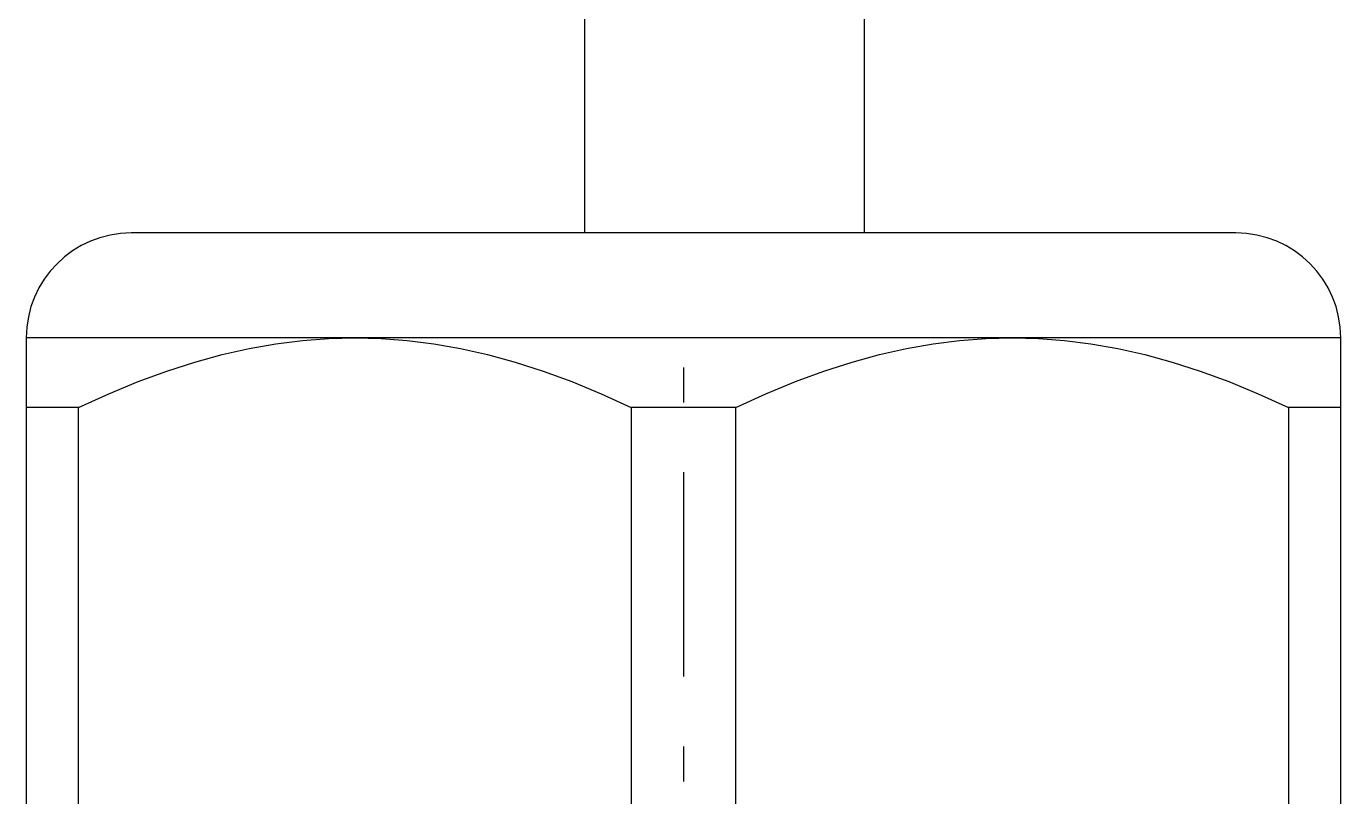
# Model space of a CAD drawing. Extents: x -194 to 239, y -574 to -265.
# Drawn here: x -98.14 to -85.34, y -428.54 to -421.03 of the extents above; entities that cross this region are included whole.
import ezdxf

# ---------------------------------------------------------------- set-up
doc = ezdxf.new("R2010")
doc.units = 0
doc.header["$LTSCALE"] = 0.5
doc.layers.get('0').update_dxf_attribs({"linetype": 'CONTINUOUS'})
doc.layers.add('1', color=7, linetype='CONTINUOUS')

msp = doc.modelspace()

# ---------------------------------------------------------------- linework, layer by layer
for p, q in [((-92.705, -423.042), (-92.705, -358.982)), ((-89.98, -423.042), (-89.98, -358.982))]:
    msp.add_line(p, q)
at = {"layer": '1', "linetype": 'Continuous'}
for p, q in [((-97.116, -423.042), (-97.123, -423.042)), ((-97.095, -423.042), (-97.116, -423.042)), ((-97.059, -423.042), (-97.095, -423.042)), ((-97.009, -423.042), (-97.059, -423.042)), ((-96.946, -423.042), (-97.009, -423.042)), ((-96.868, -423.042), (-96.946, -423.042)), ((-96.777, -423.042), (-96.868, -423.042)), ((-96.673, -423.042), (-96.777, -423.042)), ((-96.556, -423.042), (-96.673, -423.042)), ((-96.425, -423.042), (-96.556, -423.042)), ((-96.283, -423.042), (-96.425, -423.042)), ((-96.128, -423.042), (-96.283, -423.042)), ((-95.962, -423.042), (-96.128, -423.042)), ((-95.784, -423.042), (-95.962, -423.042)), ((-95.596, -423.042), (-95.784, -423.042)), ((-95.398, -423.042), (-95.596, -423.042)), ((-95.19, -423.042), (-95.398, -423.042)), ((-94.972, -423.042), (-95.19, -423.042)), ((-94.746, -423.042), (-94.972, -423.042)), ((-94.513, -423.042), (-94.746, -423.042)), ((-94.272, -423.042), (-94.513, -423.042)), ((-94.024, -423.042), (-94.272, -423.042)), ((-93.77, -423.042), (-94.024, -423.042)), ((-93.511, -423.042), (-93.77, -423.042)), ((-93.247, -423.042), (-93.511, -423.042)), ((-92.979, -423.042), (-93.247, -423.042)), ((-92.708, -423.042), (-92.979, -423.042)), ((-92.434, -423.042), (-92.708, -423.042)), ((-92.158, -423.042), (-92.434, -423.042)), ((-91.881, -423.042), (-92.158, -423.042)), ((-91.604, -423.042), (-91.881, -423.042)), ((-91.328, -423.042), (-91.604, -423.042)), ((-91.052, -423.042), (-91.328, -423.042)), ((-90.778, -423.042), (-91.052, -423.042)), ((-90.507, -423.042), (-90.778, -423.042)), ((-90.239, -423.042), (-90.507, -423.042)), ((-89.975, -423.042), (-90.239, -423.042)), ((-89.716, -423.042), (-89.975, -423.042)), ((-89.462, -423.042), (-89.716, -423.042)), ((-89.214, -423.042), (-89.462, -423.042)), ((-88.973, -423.042), (-89.214, -423.042)), ((-88.739, -423.042), (-88.973, -423.042)), ((-88.513, -423.042), (-88.739, -423.042)), ((-88.296, -423.042), (-88.513, -423.042)), ((-88.088, -423.042), (-88.296, -423.042)), ((-87.89, -423.042), (-88.088, -423.042)), ((-87.701, -423.042), (-87.89, -423.042)), ((-87.524, -423.042), (-87.701, -423.042)), ((-87.358, -423.042), (-87.524, -423.042)), ((-87.203, -423.042), (-87.358, -423.042)), ((-87.06, -423.042), (-87.203, -423.042)), ((-86.93, -423.042), (-87.06, -423.042)), ((-86.813, -423.042), (-86.93, -423.042)), ((-86.708, -423.042), (-86.813, -423.042)), ((-86.617, -423.042), (-86.708, -423.042)), ((-86.54, -423.042), (-86.617, -423.042)), ((-86.476, -423.042), (-86.54, -423.042)), ((-86.426, -423.042), (-86.476, -423.042)), ((-86.391, -423.042), (-86.426, -423.042)), ((-86.369, -423.042), (-86.391, -423.042)), ((-86.362, -423.042), (-86.369, -423.042)), ((-98.138, -424.064), (-98.145, -424.064)), ((-98.145, -424.064), (-98.145, -424.07)), ((-98.145, -424.07), (-98.145, -424.09)), ((-98.116, -424.064), (-98.138, -424.064)), ((-98.08, -424.064), (-98.116, -424.064)), ((-98.029, -424.064), (-98.08, -424.064)), ((-97.964, -424.064), (-98.029, -424.064)), ((-97.886, -424.064), (-97.964, -424.064)), ((-97.793, -424.064), (-97.886, -424.064)), ((-97.686, -424.064), (-97.793, -424.064)), ((-97.566, -424.064), (-97.686, -424.064)), ((-97.433, -424.064), (-97.566, -424.064)), ((-97.287, -424.064), (-97.433, -424.064)), ((-97.129, -424.064), (-97.287, -424.064)), ((-96.958, -424.064), (-97.129, -424.064)), ((-96.775, -424.064), (-96.958, -424.064)), ((-96.581, -424.064), (-96.775, -424.064)), ((-96.376, -424.064), (-96.581, -424.064)), ((-96.161, -424.064), (-96.376, -424.064)), ((-95.935, -424.064), (-96.161, -424.064)), ((-95.7, -424.064), (-95.935, -424.064)), ((-95.456, -424.064), (-95.7, -424.064)), ((-95.204, -424.064), (-95.456, -424.064)), ((-95.455, -424.09), (-95.199, -424.07)), ((-94.944, -424.064), (-95.204, -424.064)), ((-95.199, -424.07), (-94.944, -424.064)), ((-94.676, -424.064), (-94.944, -424.064)), ((-94.944, -424.064), (-94.689, -424.07)), ((-94.689, -424.07), (-94.433, -424.09)), ((-94.402, -424.064), (-94.676, -424.064)), ((-94.122, -424.064), (-94.402, -424.064)), ((-93.837, -424.064), (-94.122, -424.064)), ((-93.546, -424.064), (-93.837, -424.064)), ((-93.252, -424.064), (-93.546, -424.064)), ((-92.954, -424.064), (-93.252, -424.064)), ((-92.654, -424.064), (-92.954, -424.064)), ((-92.351, -424.064), (-92.654, -424.064)), ((-92.047, -424.064), (-92.351, -424.064)), ((-91.743, -424.064), (-92.047, -424.064)), ((-91.438, -424.064), (-91.743, -424.064)), ((-91.134, -424.064), (-91.438, -424.064)), ((-90.832, -424.064), (-91.134, -424.064)), ((-90.531, -424.064), (-90.832, -424.064)), ((-90.233, -424.064), (-90.531, -424.064)), ((-89.939, -424.064), (-90.233, -424.064)), ((-89.649, -424.064), (-89.939, -424.064)), ((-89.363, -424.064), (-89.649, -424.064)), ((-89.083, -424.064), (-89.363, -424.064)), ((-88.809, -424.064), (-89.083, -424.064)), ((-89.053, -424.09), (-88.797, -424.07)), ((-88.542, -424.064), (-88.809, -424.064)), ((-88.797, -424.07), (-88.542, -424.064)), ((-88.281, -424.064), (-88.542, -424.064)), ((-88.542, -424.064), (-88.286, -424.07)), ((-88.286, -424.07), (-88.03, -424.09)), ((-88.029, -424.064), (-88.281, -424.064)), ((-87.785, -424.064), (-88.029, -424.064)), ((-87.55, -424.064), (-87.785, -424.064)), ((-87.325, -424.064), (-87.55, -424.064)), ((-87.109, -424.064), (-87.325, -424.064)), ((-86.904, -424.064), (-87.109, -424.064)), ((-86.71, -424.064), (-86.904, -424.064)), ((-86.528, -424.064), (-86.71, -424.064)), ((-86.357, -424.064), (-86.528, -424.064)), ((-86.198, -424.064), (-86.357, -424.064)), ((-86.052, -424.064), (-86.198, -424.064)), ((-85.919, -424.064), (-86.052, -424.064)), ((-85.799, -424.064), (-85.919, -424.064)), ((-85.693, -424.064), (-85.799, -424.064)), ((-85.6, -424.064), (-85.693, -424.064)), ((-85.521, -424.064), (-85.6, -424.064)), ((-85.456, -424.064), (-85.521, -424.064)), ((-85.406, -424.064), (-85.456, -424.064)), ((-85.369, -424.064), (-85.406, -424.064)), ((-85.348, -424.064), (-85.369, -424.064)), ((-85.34, -424.064), (-85.348, -424.064)), ((-85.34, -424.07), (-85.34, -424.064)), ((-85.34, -424.09), (-85.34, -424.07)), ((-98.145, -424.09), (-98.145, -424.122)), ((-98.145, -424.122), (-98.145, -424.168)), ((-98.145, -424.168), (-98.145, -424.227)), ((-96.236, -424.227), (-95.973, -424.168)), ((-95.973, -424.168), (-95.713, -424.122)), ((-95.713, -424.122), (-95.455, -424.09)), ((-94.433, -424.09), (-94.175, -424.122)), ((-94.175, -424.122), (-93.915, -424.168)), ((-93.915, -424.168), (-93.651, -424.227)), ((-89.834, -424.227), (-89.57, -424.168)), ((-89.57, -424.168), (-89.31, -424.122)), ((-89.31, -424.122), (-89.053, -424.09)), ((-88.03, -424.09), (-87.773, -424.122)), ((-87.773, -424.122), (-87.513, -424.168)), ((-87.513, -424.168), (-87.249, -424.227)), ((-85.34, -424.122), (-85.34, -424.09)), ((-85.34, -424.168), (-85.34, -424.122)), ((-85.34, -424.227), (-85.34, -424.168)), ((-98.145, -424.227), (-98.145, -424.301)), ((-98.145, -424.301), (-98.145, -424.388)), ((-96.777, -424.388), (-96.504, -424.301)), ((-96.504, -424.301), (-96.236, -424.227)), ((-93.651, -424.227), (-93.384, -424.301)), ((-93.384, -424.301), (-93.111, -424.388)), ((-90.374, -424.388), (-90.101, -424.301)), ((-90.101, -424.301), (-89.834, -424.227)), ((-87.249, -424.227), (-86.982, -424.301)), ((-86.982, -424.301), (-86.709, -424.388)), ((-85.34, -424.301), (-85.34, -424.227)), ((-85.34, -424.388), (-85.34, -424.301)), ((-98.145, -424.388), (-98.145, -424.491)), ((-97.056, -424.491), (-96.777, -424.388)), ((-93.111, -424.388), (-92.832, -424.491)), ((-91.743, -424.353), (-91.743, -424.694)), ((-90.653, -424.491), (-90.374, -424.388)), ((-86.709, -424.388), (-86.43, -424.491)), ((-85.34, -424.491), (-85.34, -424.388)), ((-98.145, -424.491), (-98.145, -424.61)), ((-97.342, -424.61), (-97.056, -424.491)), ((-92.832, -424.491), (-92.546, -424.61)), ((-90.94, -424.61), (-90.653, -424.491)), ((-86.43, -424.491), (-86.143, -424.61)), ((-85.34, -424.61), (-85.34, -424.491)), ((-98.145, -424.61), (-98.145, -424.745)), ((-97.637, -424.745), (-97.342, -424.61)), ((-92.546, -424.61), (-92.251, -424.745)), ((-91.234, -424.745), (-90.94, -424.61)), ((-86.143, -424.61), (-85.849, -424.745)), ((-85.34, -424.745), (-85.34, -424.61)), ((-98.145, -424.745), (-98.145, -431.386)), ((-97.989, -424.745), (-98.145, -424.745)), ((-97.82, -424.745), (-97.989, -424.745)), ((-97.637, -424.745), (-97.82, -424.745)), ((-97.637, -431.386), (-97.637, -424.745)), ((-92.251, -424.745), (-92.251, -431.386)), ((-91.912, -424.745), (-92.251, -424.745)), ((-91.573, -424.745), (-91.912, -424.745)), ((-91.234, -424.745), (-91.573, -424.745)), ((-91.234, -431.386), (-91.234, -424.745)), ((-85.849, -424.745), (-85.849, -431.386)), ((-85.665, -424.745), (-85.849, -424.745)), ((-85.496, -424.745), (-85.665, -424.745)), ((-85.34, -424.745), (-85.496, -424.745)), ((-85.34, -431.386), (-85.34, -424.745)), ((-91.743, -425.375), (-91.743, -427.367)), ((-91.743, -428.048), (-91.743, -428.389))]:
    msp.add_line(p, q, dxfattribs=at)
for centre, start, end in [((-97.123, -424.064), 90, 180), ((-86.362, -424.064), 0, 90)]:
    msp.add_arc(centre, 1.022, start, end, dxfattribs=at)

doc.saveas('drawing.dxf')
